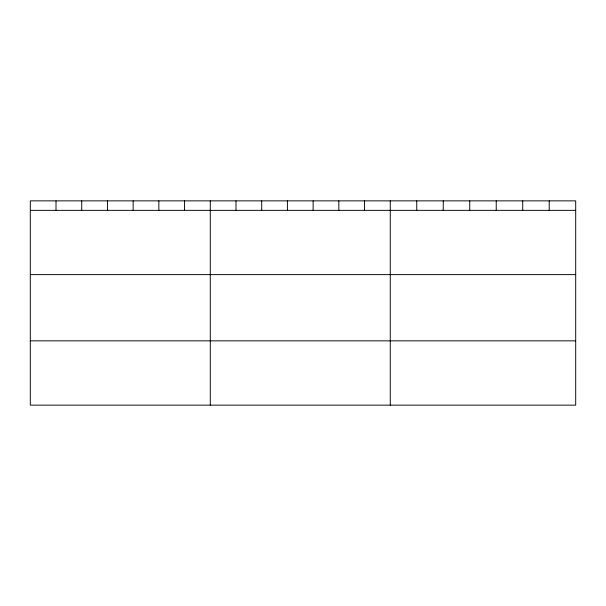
<?xml version="1.0" encoding="UTF-8"?>
<svg xmlns="http://www.w3.org/2000/svg" width="606" height="606" viewBox="0 0 606 606"><rect width="100%" height="100%" fill="white"/><g stroke="black" fill="none" stroke-linecap="round" stroke-linejoin="round"><path stroke-width="0.91" d="M575.7 274.624L575.7 200.866L30.3 200.866L30.3 405.134L575.7 405.134L575.7 274.624L30.3 274.624M30.3 210.35L575.7 210.35M30.3 340.852L575.7 340.852M549.21 200.866L549.21 210.35M522.72 200.866L522.72 210.35M496.231 200.866L496.231 210.35M469.733 200.866L469.733 210.35M443.244 200.866L443.244 210.35M416.754 200.866L416.754 210.35M390.264 200.866L390.264 405.134M364.554 200.866L364.554 210.35M338.837 200.866L338.837 210.35M313.128 200.866L313.128 210.35M287.418 200.866L287.418 210.35M261.709 200.866L261.709 210.35M235.992 200.866L235.992 210.35M210.282 200.866L210.282 405.134M184.572 200.866L184.572 210.35M158.855 200.866L158.855 210.35M133.146 200.866L133.146 210.35M107.436 200.866L107.436 210.35M81.727 200.866L81.727 210.35M56.01 200.866L56.01 210.35"/></g></svg>
